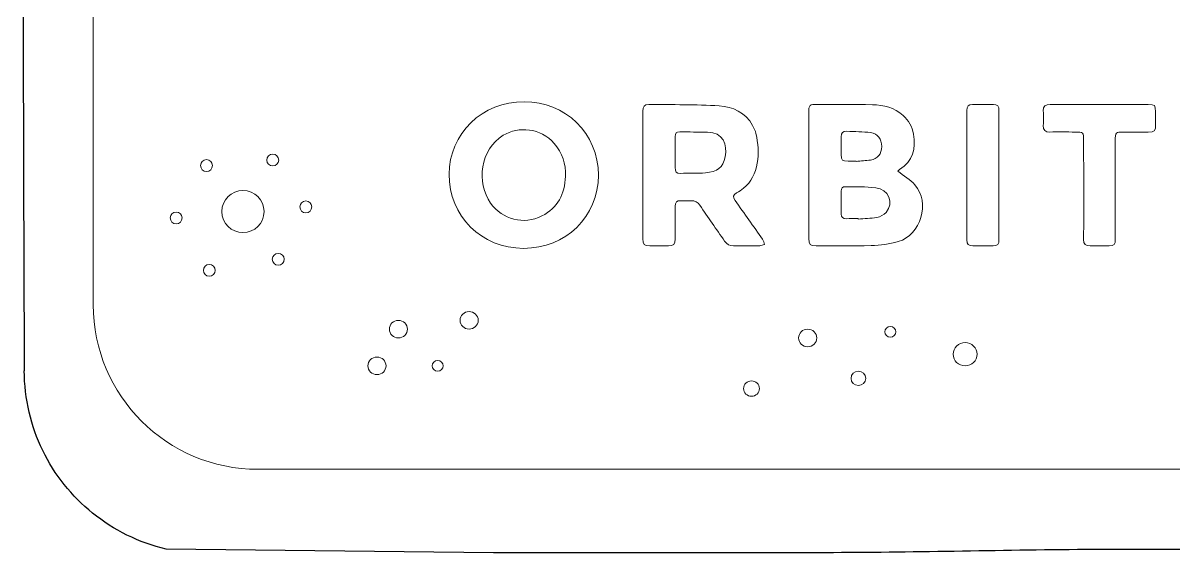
# Model space of a CAD drawing. Header units: millimetres. Extents: x -366 to 289, y -244 to 75.
# Drawn here: x -263.52 to -235.38, y -18.67 to -5.7 of the extents above; entities that cross this region are included whole.
import ezdxf

# ---------------------------------------------------------------- set-up
doc = ezdxf.new("R2010")
doc.units = ezdxf.units.MM
doc.header["$MEASUREMENT"] = 0
doc.layers.add('_U+56FE_U+5C42 1', color=7, linetype='Continuous')

# ---------------------------------------------------------------- blocks, each defined once
blk = doc.blocks.new('block 183')
at = {"layer": '_U+56FE_U+5C42 1', "color": 7, "lineweight": 25, "true_color": 0xffffff}
blk.add_lwpolyline([(-252.017, -18.67), (-260.016, -18.576)], dxfattribs=at)
blk = doc.blocks.new('block 184')
at = {"layer": '_U+56FE_U+5C42 1', "color": 7, "lineweight": 25, "true_color": 0xffffff}
blk.add_open_spline([(-263.517, -3.989), (-263.512, -7.396), (-263.502, -10.804), (-263.487, -14.211)], degree=3, dxfattribs=at)
blk = doc.blocks.new('block 188')
at = {"layer": '_U+56FE_U+5C42 1', "color": 7, "lineweight": 25, "true_color": 0xffffff}
blk.add_open_spline([(-231.961, -18.606), (-233.086, -18.592), (-234.211, -18.584), (-235.335, -18.582), (-236.405, -18.58), (-237.476, -18.583), (-238.546, -18.596), (-239.617, -18.609), (-240.689, -18.631), (-241.76, -18.645), (-242.795, -18.659), (-243.83, -18.665), (-244.865, -18.667), (-245.991, -18.669), (-247.116, -18.668), (-248.242, -18.668), (-249.5, -18.667), (-250.759, -18.669), (-252.017, -18.67)], degree=3, knots=[0, 0, 0, 0, 1, 1, 1, 2, 2, 2, 3, 3, 3, 4, 4, 4, 5, 5, 5, 6, 6, 6, 6], dxfattribs=at)
blk = doc.blocks.new('block 193')
at = {"layer": '_U+56FE_U+5C42 1', "color": 7, "lineweight": 25, "true_color": 0xffffff}
blk.add_open_spline([(-260.016, -18.576), (-260.347, -18.495), (-260.671, -18.381), (-260.976, -18.231), (-261.275, -18.085), (-261.557, -17.904), (-261.816, -17.695), (-262.071, -17.488), (-262.304, -17.254), (-262.509, -16.996), (-262.714, -16.739), (-262.89, -16.459), (-263.034, -16.163), (-263.18, -15.864), (-263.292, -15.549), (-263.368, -15.224), (-263.445, -14.892), (-263.483, -14.551), (-263.487, -14.211)], degree=3, knots=[0, 0, 0, 0, 1, 1, 1, 2, 2, 2, 3, 3, 3, 4, 4, 4, 5, 5, 5, 6, 6, 6, 6], dxfattribs=at)
blk = doc.blocks.new('block 182')
at = {"layer": '_U+56FE_U+5C42 1'}
for name in ['block 184', 'block 193', 'block 183', 'block 188']:
    blk.add_blockref(name, (0, 0), dxfattribs=at)
blk = doc.blocks.new('block 180')
at = {"layer": '_U+56FE_U+5C42 1'}
blk.add_blockref('block 182', (0, 0), dxfattribs=at)
blk = doc.blocks.new('block 867')
at = {"layer": '_U+56FE_U+5C42 1', "lineweight": 0}
for points in [[(-252.39, -12.979), (-252.39, -13.098), (-252.489, -13.194), (-252.612, -13.194), (-252.734, -13.194), (-252.833, -13.098), (-252.833, -12.979), (-252.833, -12.861), (-252.734, -12.764), (-252.612, -12.764), (-252.489, -12.764), (-252.39, -12.861), (-252.39, -12.979)], [(-254.119, -13.194), (-254.119, -13.312), (-254.218, -13.408), (-254.34, -13.408), (-254.463, -13.408), (-254.562, -13.312), (-254.562, -13.194), (-254.562, -13.075), (-254.463, -12.979), (-254.341, -12.979), (-254.218, -12.979), (-254.119, -13.075), (-254.119, -13.194)], [(-244.114, -13.408), (-244.113, -13.527), (-244.213, -13.623), (-244.335, -13.623), (-244.457, -13.623), (-244.557, -13.527), (-244.557, -13.408), (-244.557, -13.29), (-244.457, -13.194), (-244.335, -13.194), (-244.213, -13.194), (-244.114, -13.29), (-244.114, -13.408)], [(-242.179, -13.26), (-242.179, -13.332), (-242.239, -13.39), (-242.314, -13.39), (-242.388, -13.39), (-242.449, -13.332), (-242.449, -13.26), (-242.449, -13.187), (-242.388, -13.129), (-242.314, -13.129), (-242.239, -13.129), (-242.179, -13.187), (-242.179, -13.26)], [(-240.193, -13.807), (-240.193, -13.965), (-240.325, -14.092), (-240.487, -14.092), (-240.649, -14.092), (-240.78, -13.965), (-240.78, -13.807), (-240.78, -13.65), (-240.649, -13.523), (-240.487, -13.523), (-240.325, -13.523), (-240.193, -13.65), (-240.193, -13.807)], [(-254.643, -14.092), (-254.643, -14.21), (-254.742, -14.306), (-254.865, -14.306), (-254.987, -14.306), (-255.086, -14.21), (-255.086, -14.092), (-255.086, -13.973), (-254.987, -13.877), (-254.864, -13.877), (-254.742, -13.877), (-254.643, -13.973), (-254.643, -14.092)], [(-253.245, -14.092), (-253.245, -14.164), (-253.306, -14.223), (-253.38, -14.223), (-253.455, -14.223), (-253.515, -14.164), (-253.515, -14.092), (-253.515, -14.02), (-253.455, -13.961), (-253.38, -13.961), (-253.306, -13.961), (-253.245, -14.02), (-253.245, -14.092)], [(-242.917, -14.397), (-242.917, -14.494), (-242.997, -14.572), (-243.097, -14.572), (-243.196, -14.572), (-243.277, -14.494), (-243.276, -14.397), (-243.277, -14.301), (-243.196, -14.223), (-243.097, -14.223), (-242.997, -14.223), (-242.917, -14.301), (-242.917, -14.397)], [(-245.515, -14.648), (-245.515, -14.752), (-245.602, -14.836), (-245.709, -14.836), (-245.816, -14.836), (-245.903, -14.752), (-245.903, -14.648), (-245.903, -14.544), (-245.816, -14.46), (-245.709, -14.46), (-245.602, -14.46), (-245.515, -14.544), (-245.515, -14.648)]]:
    blk.add_open_spline(points, degree=3, knots=[0, 0, 0, 0, 1, 1, 1, 2, 2, 2, 3, 3, 3, 4, 4, 4, 4], dxfattribs=at)
blk = doc.blocks.new('block 874')
at = {"layer": '_U+56FE_U+5C42 1', "lineweight": 0}
blk.add_open_spline([(-257.625, -10.317), (-257.625, -10.602), (-257.856, -10.832), (-258.14, -10.832), (-258.425, -10.832), (-258.656, -10.602), (-258.656, -10.317), (-258.656, -10.032), (-258.425, -9.801), (-258.14, -9.801), (-257.856, -9.801), (-257.625, -10.032), (-257.625, -10.317)], degree=3, knots=[0, 0, 0, 0, 1, 1, 1, 2, 2, 2, 3, 3, 3, 4, 4, 4, 4], dxfattribs=at)
blk = doc.blocks.new('block 873')
at = {"layer": '_U+56FE_U+5C42 1', "lineweight": 0}
for points in [[(-257.267, -9.057), (-257.267, -9.137), (-257.332, -9.202), (-257.413, -9.202), (-257.493, -9.202), (-257.558, -9.137), (-257.558, -9.057), (-257.558, -8.976), (-257.493, -8.911), (-257.413, -8.911), (-257.332, -8.911), (-257.267, -8.976), (-257.267, -9.057)], [(-258.886, -9.192), (-258.886, -9.272), (-258.951, -9.337), (-259.031, -9.337), (-259.112, -9.337), (-259.177, -9.272), (-259.177, -9.192), (-259.177, -9.111), (-259.112, -9.046), (-259.031, -9.046), (-258.951, -9.046), (-258.886, -9.111), (-258.886, -9.192)], [(-256.458, -10.203), (-256.458, -10.284), (-256.523, -10.349), (-256.603, -10.349), (-256.684, -10.349), (-256.749, -10.284), (-256.749, -10.203), (-256.749, -10.123), (-256.684, -10.058), (-256.603, -10.058), (-256.523, -10.058), (-256.458, -10.123), (-256.458, -10.203)], [(-259.628, -10.473), (-259.628, -10.553), (-259.693, -10.619), (-259.773, -10.619), (-259.854, -10.619), (-259.919, -10.553), (-259.919, -10.473), (-259.919, -10.393), (-259.854, -10.328), (-259.773, -10.328), (-259.693, -10.328), (-259.628, -10.393), (-259.628, -10.473)], [(-257.132, -11.485), (-257.132, -11.565), (-257.197, -11.63), (-257.278, -11.63), (-257.358, -11.63), (-257.423, -11.565), (-257.423, -11.485), (-257.423, -11.405), (-257.358, -11.339), (-257.278, -11.339), (-257.197, -11.339), (-257.132, -11.405), (-257.132, -11.485)], [(-258.818, -11.755), (-258.818, -11.835), (-258.884, -11.9), (-258.964, -11.9), (-259.044, -11.9), (-259.109, -11.835), (-259.109, -11.755), (-259.109, -11.674), (-259.044, -11.609), (-258.964, -11.609), (-258.884, -11.609), (-258.818, -11.674), (-258.818, -11.755)]]:
    blk.add_open_spline(points, degree=3, knots=[0, 0, 0, 0, 1, 1, 1, 2, 2, 2, 3, 3, 3, 4, 4, 4, 4], dxfattribs=at)
at = {"layer": '_U+56FE_U+5C42 1'}
blk.add_blockref('block 874', (0, 0), dxfattribs=at)
blk = doc.blocks.new('block 730')
at = {"layer": '_U+56FE_U+5C42 1'}
for name in ['block 873', 'block 867']:
    blk.add_blockref(name, (0, 0), dxfattribs=at)
blk = doc.blocks.new('block 179')
at = {"layer": '_U+56FE_U+5C42 1', "lineweight": 0}
for points, knots in [([(-251.266, -7.636), (-250.271, -7.608), (-249.446, -8.417), (-249.451, -9.423), (-249.455, -10.443), (-250.247, -11.218), (-251.281, -11.217), (-252.311, -11.217), (-253.103, -10.431), (-253.103, -9.4), (-253.102, -8.44), (-252.289, -7.597), (-251.266, -7.636)], [0, 0, 0, 0, 1, 1, 1, 2, 2, 2, 3, 3, 3, 4, 4, 4, 4]), ([(-248.367, -9.416), (-248.367, -8.898), (-248.365, -8.381), (-248.368, -7.863), (-248.369, -7.753), (-248.332, -7.694), (-248.216, -7.696), (-247.644, -7.706), (-247.07, -7.694), (-246.5, -7.732), (-246.167, -7.754), (-245.857, -7.886), (-245.681, -8.21), (-245.647, -8.273), (-245.616, -8.34), (-245.6, -8.409), (-245.492, -8.864), (-245.524, -9.448), (-245.904, -9.748), (-245.957, -9.79), (-246.012, -9.831), (-246.072, -9.861), (-246.166, -9.909), (-246.167, -9.968), (-246.111, -10.045), (-245.886, -10.362), (-245.66, -10.678), (-245.437, -10.996), (-245.413, -11.031), (-245.407, -11.078), (-245.393, -11.119), (-245.432, -11.13), (-245.47, -11.151), (-245.509, -11.152), (-245.721, -11.155), (-245.934, -11.15), (-246.146, -11.156), (-246.246, -11.159), (-246.313, -11.121), (-246.368, -11.04), (-246.568, -10.747), (-246.772, -10.457), (-246.973, -10.164), (-247.025, -10.087), (-247.088, -10.045), (-247.184, -10.052), (-247.268, -10.057), (-247.354, -10.057), (-247.438, -10.052), (-247.538, -10.047), (-247.575, -10.091), (-247.574, -10.187), (-247.572, -10.454), (-247.579, -10.722), (-247.572, -10.989), (-247.569, -11.113), (-247.621, -11.156), (-247.737, -11.154), (-247.89, -11.151), (-248.042, -11.154), (-248.195, -11.153), (-248.337, -11.153), (-248.365, -11.126), (-248.365, -10.981), (-248.366, -10.459), (-248.366, -9.937), (-248.366, -9.416), (-248.366, -9.416), (-248.366, -9.416), (-248.367, -9.416)], [0, 0, 0, 0, 1, 1, 1, 2, 2, 2, 3, 3, 3, 4, 4, 4, 5, 5, 5, 6, 6, 6, 7, 7, 7, 8, 8, 8, 9, 9, 9, 10, 10, 10, 11, 11, 11, 12, 12, 12, 13, 13, 13, 14, 14, 14, 15, 15, 15, 16, 16, 16, 17, 17, 17, 18, 18, 18, 19, 19, 19, 20, 20, 20, 21, 21, 21, 22, 22, 22, 23, 23, 23, 23]), ([(-242.134, -9.329), (-241.986, -9.445), (-241.828, -9.534), (-241.715, -9.664), (-241.336, -10.097), (-241.568, -10.891), (-242.121, -11.05), (-242.334, -11.112), (-242.561, -11.142), (-242.783, -11.149), (-243.232, -11.164), (-243.682, -11.154), (-244.132, -11.154), (-244.283, -11.154), (-244.309, -11.129), (-244.309, -10.975), (-244.31, -9.953), (-244.311, -8.93), (-244.31, -7.908), (-244.31, -7.707), (-244.295, -7.694), (-244.089, -7.695), (-243.643, -7.696), (-243.198, -7.694), (-242.753, -7.703), (-242.477, -7.709), (-242.215, -7.771), (-242.002, -7.965), (-241.866, -8.088), (-241.776, -8.238), (-241.748, -8.42), (-241.692, -8.776), (-241.756, -9.087), (-242.09, -9.291), (-242.108, -9.302), (-242.122, -9.318), (-242.134, -9.329)], [0, 0, 0, 0, 1, 1, 1, 2, 2, 2, 3, 3, 3, 4, 4, 4, 5, 5, 5, 6, 6, 6, 7, 7, 7, 8, 8, 8, 9, 9, 9, 10, 10, 10, 11, 11, 11, 12, 12, 12, 12]), ([(-239.661, -9.424), (-239.661, -9.95), (-239.663, -10.476), (-239.659, -11.001), (-239.658, -11.111), (-239.697, -11.157), (-239.805, -11.155), (-239.97, -11.152), (-240.136, -11.154), (-240.301, -11.154), (-240.397, -11.154), (-240.447, -11.121), (-240.446, -11.012), (-240.444, -9.956), (-240.444, -8.901), (-240.446, -7.845), (-240.446, -7.741), (-240.405, -7.698), (-240.305, -7.698), (-240.135, -7.698), (-239.966, -7.697), (-239.796, -7.697), (-239.696, -7.697), (-239.658, -7.743), (-239.659, -7.848), (-239.664, -8.373), (-239.661, -8.899), (-239.661, -9.424)], [0, 0, 0, 0, 1, 1, 1, 2, 2, 2, 3, 3, 3, 4, 4, 4, 5, 5, 5, 6, 6, 6, 7, 7, 7, 8, 8, 8, 9, 9, 9, 9]), ([(-236.818, -9.771), (-236.818, -10.183), (-236.82, -10.594), (-236.816, -11.005), (-236.814, -11.115), (-236.853, -11.159), (-236.963, -11.155), (-237.119, -11.15), (-237.277, -11.151), (-237.433, -11.155), (-237.546, -11.159), (-237.59, -11.119), (-237.59, -11.001), (-237.586, -10.191), (-237.589, -9.38), (-237.59, -8.57), (-237.59, -8.384), (-237.603, -8.371), (-237.794, -8.371), (-238.002, -8.37), (-238.21, -8.369), (-238.418, -8.371), (-238.53, -8.373), (-238.581, -8.325), (-238.576, -8.21), (-238.571, -8.092), (-238.568, -7.972), (-238.576, -7.854), (-238.584, -7.726), (-238.523, -7.697), (-238.408, -7.698), (-237.768, -7.7), (-237.127, -7.697), (-236.487, -7.697), (-236.33, -7.697), (-236.173, -7.697), (-236.016, -7.698), (-235.845, -7.7), (-235.834, -7.712), (-235.832, -7.876), (-235.832, -7.982), (-235.83, -8.088), (-235.83, -8.194), (-235.831, -8.344), (-235.857, -8.371), (-236.01, -8.372), (-236.209, -8.373), (-236.408, -8.37), (-236.608, -8.371), (-236.815, -8.372), (-236.817, -8.375), (-236.817, -8.588), (-236.817, -8.983), (-236.817, -9.377), (-236.817, -9.771), (-236.817, -9.771), (-236.817, -9.771), (-236.818, -9.771)], [0, 0, 0, 0, 1, 1, 1, 2, 2, 2, 3, 3, 3, 4, 4, 4, 5, 5, 5, 6, 6, 6, 7, 7, 7, 8, 8, 8, 9, 9, 9, 10, 10, 10, 11, 11, 11, 12, 12, 12, 13, 13, 13, 14, 14, 14, 15, 15, 15, 16, 16, 16, 17, 17, 17, 18, 18, 18, 19, 19, 19, 19]), ([(-250.258, -9.456), (-250.243, -9.149), (-250.336, -8.882), (-250.536, -8.648), (-250.86, -8.27), (-251.405, -8.224), (-251.781, -8.452), (-252.346, -8.796), (-252.44, -9.614), (-252.086, -10.111), (-251.799, -10.515), (-251.272, -10.65), (-250.835, -10.425), (-250.445, -10.225), (-250.269, -9.887), (-250.258, -9.456)], [0, 0, 0, 0, 1, 1, 1, 2, 2, 2, 3, 3, 3, 4, 4, 4, 5, 5, 5, 5]), ([(-247.574, -8.874), (-247.574, -8.874), (-247.575, -8.874), (-247.575, -8.874), (-247.575, -8.997), (-247.572, -9.12), (-247.576, -9.243), (-247.579, -9.338), (-247.545, -9.385), (-247.444, -9.382), (-247.24, -9.376), (-247.036, -9.388), (-246.834, -9.369), (-246.548, -9.342), (-246.401, -9.247), (-246.35, -8.978), (-246.295, -8.684), (-246.407, -8.374), (-246.787, -8.374), (-247.011, -8.374), (-247.236, -8.37), (-247.461, -8.364), (-247.546, -8.362), (-247.574, -8.405), (-247.574, -8.48), (-247.574, -8.612), (-247.574, -8.743), (-247.574, -8.874)], [0, 0, 0, 0, 1, 1, 1, 2, 2, 2, 3, 3, 3, 4, 4, 4, 5, 5, 5, 6, 6, 6, 7, 7, 7, 8, 8, 8, 9, 9, 9, 9]), ([(-243.153, -9.085), (-243.153, -9.086), (-243.152, -9.088), (-243.152, -9.089), (-243.034, -9.078), (-242.916, -9.074), (-242.799, -9.056), (-242.624, -9.028), (-242.526, -8.906), (-242.526, -8.728), (-242.526, -8.541), (-242.623, -8.404), (-242.796, -8.384), (-242.988, -8.362), (-243.184, -8.363), (-243.378, -8.353), (-243.476, -8.347), (-243.517, -8.395), (-243.517, -8.489), (-243.516, -8.633), (-243.519, -8.777), (-243.516, -8.921), (-243.514, -9.068), (-243.496, -9.084), (-243.343, -9.085), (-243.28, -9.085), (-243.216, -9.085), (-243.153, -9.085)], [0, 0, 0, 0, 1, 1, 1, 2, 2, 2, 3, 3, 3, 4, 4, 4, 5, 5, 5, 6, 6, 6, 7, 7, 7, 8, 8, 8, 9, 9, 9, 9]), ([(-243.101, -10.49), (-243.101, -10.493), (-243.101, -10.496), (-243.1, -10.499), (-242.948, -10.488), (-242.794, -10.488), (-242.645, -10.46), (-242.564, -10.445), (-242.472, -10.399), (-242.419, -10.337), (-242.22, -10.103), (-242.357, -9.77), (-242.672, -9.734), (-242.915, -9.707), (-243.163, -9.716), (-243.409, -9.708), (-243.484, -9.706), (-243.516, -9.748), (-243.516, -9.819), (-243.516, -10.006), (-243.516, -10.192), (-243.515, -10.379), (-243.514, -10.458), (-243.472, -10.492), (-243.394, -10.491), (-243.296, -10.489), (-243.199, -10.49), (-243.101, -10.49)], [0, 0, 0, 0, 1, 1, 1, 2, 2, 2, 3, 3, 3, 4, 4, 4, 5, 5, 5, 6, 6, 6, 7, 7, 7, 8, 8, 8, 9, 9, 9, 9])]:
    blk.add_open_spline(points, degree=3, knots=knots, dxfattribs=at)

msp = doc.modelspace()

# ---------------------------------------------------------------- linework, layer by layer
at = {"layer": '_U+56FE_U+5C42 1', "lineweight": 0}
msp.add_open_spline([(-258.204, 37.583), (-258.204, 37.583), (-200.656, 37.583), (-200.656, 37.583), (-198.432, 37.583), (-196.63, 35.781), (-196.63, 33.557), (-196.63, 33.557), (-196.63, -12.597), (-196.63, -12.597), (-196.63, -14.82), (-198.432, -16.623), (-200.656, -16.623), (-200.656, -16.623), (-218.052, -16.623), (-218.052, -16.623), (-218.052, -16.623), (-218.052, -7.025), (-218.052, -7.025), (-218.052, -7.025), (-229.039, -7.025), (-229.039, -7.025), (-229.039, -7.025), (-229.039, -16.623), (-229.039, -16.623), (-229.039, -16.623), (-257.773, -16.623), (-257.773, -16.623), (-259.996, -16.623), (-261.799, -14.82), (-261.799, -12.597), (-261.799, -12.597), (-261.799, 33.988), (-261.799, 33.988), (-261.799, 35.974), (-260.19, 37.583), (-258.204, 37.583)], degree=3, knots=[0, 0, 0, 0, 1, 1, 1, 2, 2, 2, 3, 3, 3, 4, 4, 4, 5, 5, 5, 6, 6, 6, 7, 7, 7, 8, 8, 8, 9, 9, 9, 10, 10, 10, 11, 11, 11, 12, 12, 12, 12], dxfattribs=at)

# ---------------------------------------------------------------- block references
at = {"layer": '_U+56FE_U+5C42 1'}
for name in ['block 180', 'block 730', 'block 179']:
    msp.add_blockref(name, (0, 0), dxfattribs=at)

doc.saveas('drawing.dxf')
